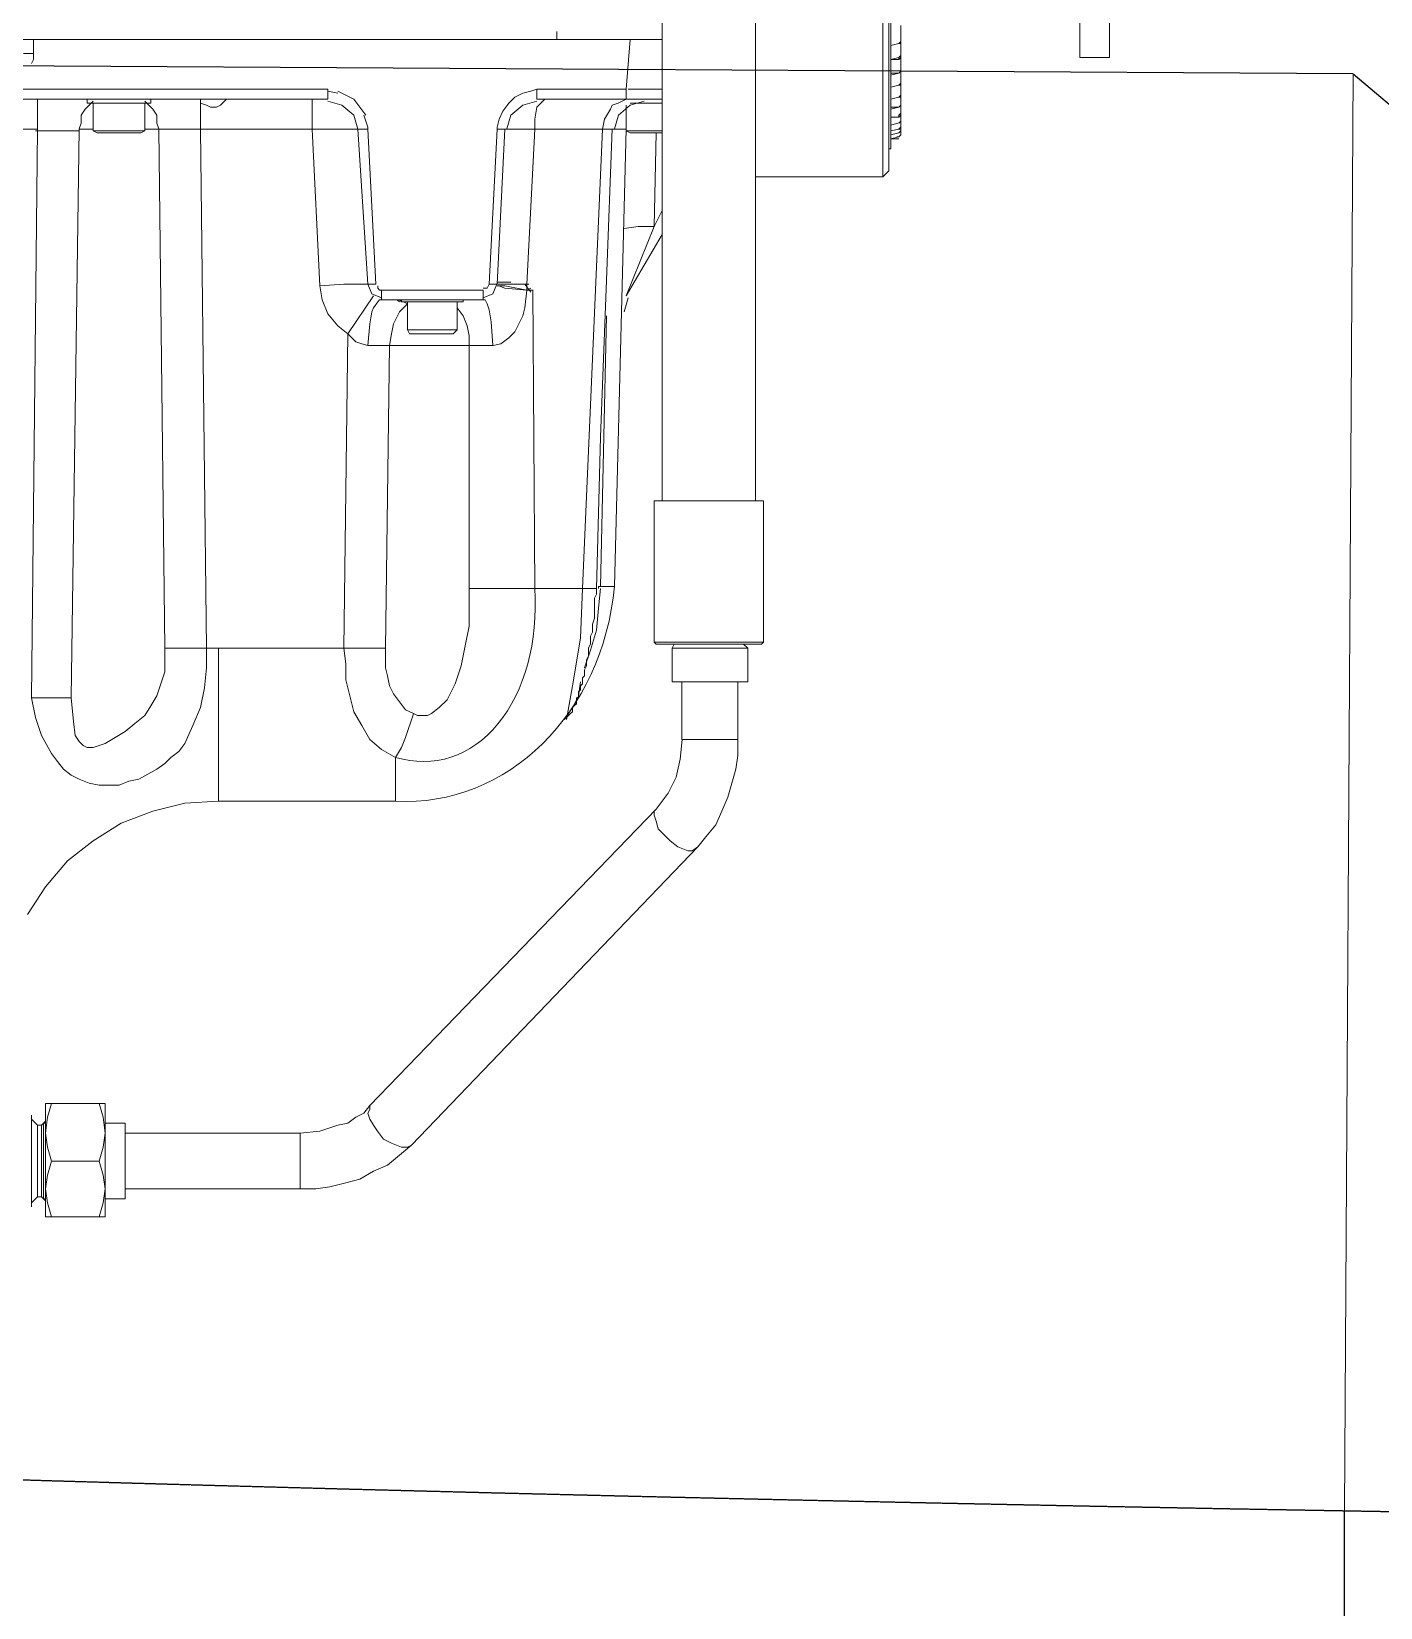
# Model space of a CAD drawing. Header units: inches. Extents: x 23291 to 181956, y 9161 to 51408.
# Drawn here: x 114510 to 114984, y 35980 to 36533 of the extents above; entities that cross this region are included whole.
import ezdxf

# ---------------------------------------------------------------- set-up
doc = ezdxf.new("R2010")
doc.units = ezdxf.units.IN
doc.header["$MEASUREMENT"] = 0
doc.linetypes.add('HIDDEN2', pattern=[0.1875, 0.125, -0.0625])
doc.layers.add('1', color=3, linetype='Continuous')
doc.layers.add('Floor', color=3, linetype='Continuous')
doc.layers.add('Dim', color=6, linetype='Continuous', lineweight=13)

# ---------------------------------------------------------------- blocks, each defined once
blk = doc.blocks.new('5')
at = {"layer": '1', "lineweight": 9}
for p, q in [((226.84724, -22.21017), (226.84724, -22.10285)), ((226.84916, -22.10287), (226.84916, -22.20827)), ((226.84979, -22.20127), (226.84979, -22.10287)), ((226.91013, -22.13397), (226.91013, -22.17209)), ((226.91013, -22.17208), (226.91013, -22.13397)), ((226.91964, -22.17208), (226.91964, -22.13397)), ((226.91964, -22.13397), (226.91964, -22.17209)), ((226.77675, -22.14794), (226.77675, -22.31365)), ((226.80659, -22.14794), (226.80659, -22.31365)), ((226.74309, -22.16637), (226.2052, -22.16637)), ((226.57607, -22.17079), (226.57607, -22.16637)), ((226.57607, -22.16637), (226.77675, -22.16637)), ((226.74309, -22.16382), (226.74309, -22.16637)), ((226.7666, -22.16636), (226.76531, -22.18224)), ((226.85297, -22.16191), (226.85297, -22.16701)), ((226.57607, -22.1708), (226.57288, -22.1708)), ((226.57607, -22.1727), (226.57607, -22.1708)), ((226.84979, -22.16825), (226.85233, -22.16764)), ((226.85233, -22.16764), (226.84979, -22.16825)), ((226.85297, -22.167), (226.85233, -22.16764)), ((226.85233, -22.16763), (226.85233, -22.16763)), ((226.85233, -22.16763), (226.85233, -22.16763)), ((226.85233, -22.16763), (226.85297, -22.16763)), ((226.85233, -22.16763), (226.85233, -22.16763)), ((226.85297, -22.17142), (226.85233, -22.17207)), ((226.85297, -22.16763), (226.85297, -22.167)), ((226.85297, -22.16701), (226.85297, -22.17142)), ((226.85297, -22.17142), (226.85297, -22.1765)), ((226.85297, -22.17207), (226.85297, -22.17142)), ((226.57542, -22.17397), (226.57607, -22.1727)), ((226.84979, -22.17271), (226.85233, -22.17207)), ((226.85233, -22.17271), (226.84979, -22.17271)), ((226.85233, -22.17207), (226.85233, -22.17271)), ((226.85233, -22.17271), (226.85297, -22.17207)), ((226.85233, -22.17208), (226.85233, -22.17208)), ((226.85233, -22.17271), (226.85233, -22.17271)), ((226.85233, -22.17714), (226.85297, -22.17651)), ((226.85297, -22.17651), (226.85233, -22.17714)), ((226.85297, -22.1765), (226.85297, -22.18033)), ((226.85297, -22.17651), (226.85297, -22.17651)), ((226.91964, -22.17208), (226.91012, -22.17208)), ((226.91012, -22.17208), (226.91964, -22.17208)), ((226.84979, -22.17778), (226.85233, -22.17715)), ((226.85233, -22.17715), (226.84979, -22.17715)), ((226.84979, -22.18158), (226.85233, -22.18095)), ((226.85233, -22.18095), (226.84979, -22.18158)), ((226.85233, -22.17714), (226.85233, -22.17714)), ((226.85233, -22.17714), (226.85233, -22.17714)), ((226.85233, -22.17714), (226.85233, -22.17714)), ((226.85297, -22.18033), (226.85233, -22.18095)), ((226.85233, -22.18095), (226.85233, -22.18095)), ((226.85233, -22.18095), (226.85233, -22.18095)), ((226.85233, -22.18095), (226.85297, -22.18095)), ((226.85233, -22.18095), (226.85233, -22.18095)), ((226.85297, -22.18033), (226.85297, -22.18415)), ((226.85297, -22.18095), (226.85297, -22.18034)), ((226.67006, -22.18224), (226.56909, -22.18224)), ((226.67006, -22.18541), (226.56909, -22.18541)), ((226.57734, -22.18541), (226.57734, -22.19494)), ((226.59321, -22.18541), (226.59258, -22.18541)), ((226.59321, -22.18541), (226.59321, -22.18667)), ((226.59321, -22.18541), (226.59321, -22.18541)), ((226.59321, -22.18667), (226.61353, -22.18667)), ((226.59512, -22.18604), (226.59385, -22.18732)), ((226.59512, -22.19557), (226.59512, -22.18667)), ((226.59512, -22.18667), (226.59512, -22.19557)), ((226.61163, -22.18604), (226.6129, -22.18732)), ((226.61163, -22.19557), (226.61163, -22.18667)), ((226.61163, -22.18667), (226.61163, -22.19557)), ((226.61353, -22.18667), (226.61353, -22.18541)), ((226.61353, -22.18541), (226.61353, -22.18541)), ((226.61419, -22.18541), (226.61353, -22.18541)), ((226.6294, -22.18541), (226.6294, -22.18667)), ((226.6294, -22.18667), (226.6294, -22.19494)), ((226.63131, -22.18731), (226.62941, -22.18667)), ((226.63704, -22.18604), (226.63577, -22.18731)), ((226.63766, -22.18541), (226.63704, -22.18604)), ((226.66498, -22.18541), (226.66498, -22.19494)), ((226.67006, -22.18225), (226.67006, -22.18541)), ((226.67452, -22.18731), (226.67006, -22.18604)), ((226.67324, -22.1835), (226.67007, -22.18287)), ((226.67577, -22.18414), (226.67325, -22.18287)), ((226.67831, -22.1854), (226.67577, -22.18414)), ((226.68023, -22.18793), (226.67831, -22.1854)), ((226.72787, -22.18666), (226.72595, -22.18922)), ((226.72977, -22.18477), (226.72787, -22.18666)), ((226.73231, -22.1835), (226.72977, -22.18477)), ((226.73485, -22.18287), (226.73231, -22.1835)), ((226.73675, -22.18604), (226.73231, -22.18732)), ((226.73675, -22.18224), (226.73485, -22.18287)), ((226.76531, -22.18224), (226.73675, -22.18224)), ((226.73675, -22.18541), (226.73675, -22.18225)), ((226.77675, -22.18541), (226.73675, -22.18541)), ((226.73676, -22.18794), (226.73866, -22.18604)), ((226.73866, -22.18604), (226.7393, -22.18541)), ((226.7393, -22.18541), (226.73993, -22.18541)), ((226.76277, -22.18668), (226.76085, -22.18731)), ((226.76404, -22.18604), (226.76277, -22.18668)), ((226.76531, -22.18541), (226.76404, -22.18604)), ((226.76531, -22.18541), (226.76531, -22.18225)), ((226.76596, -22.18224), (226.77674, -22.18224)), ((226.76659, -22.18541), (226.76597, -22.18541)), ((226.76659, -22.18667), (226.77675, -22.18667)), ((226.77104, -22.18604), (226.7666, -22.18732)), ((226.84979, -22.18541), (226.85233, -22.18478)), ((226.85233, -22.18478), (226.84979, -22.18541)), ((226.85297, -22.18414), (226.85233, -22.18478)), ((226.85233, -22.18477), (226.85233, -22.18477)), ((226.85233, -22.18477), (226.85233, -22.18477)), ((226.85233, -22.18477), (226.85297, -22.18477)), ((226.85233, -22.18477), (226.85233, -22.18477)), ((226.85297, -22.18477), (226.85297, -22.18414)), ((226.85297, -22.18414), (226.85297, -22.18414)), ((226.85297, -22.18415), (226.85297, -22.18668)), ((226.85297, -22.18667), (226.85297, -22.18731)), ((226.59257, -22.18859), (226.5913, -22.19048)), ((226.5913, -22.19048), (226.5913, -22.19303)), ((226.59385, -22.18732), (226.59257, -22.18859)), ((226.6129, -22.18732), (226.61419, -22.18859)), ((226.61419, -22.18859), (226.61544, -22.19048)), ((226.61544, -22.19048), (226.61544, -22.19303)), ((226.6326, -22.18794), (226.63131, -22.18731)), ((226.6345, -22.18794), (226.6326, -22.18794)), ((226.63577, -22.18731), (226.6345, -22.18794)), ((226.67831, -22.19049), (226.67452, -22.18731)), ((226.6796, -22.19494), (226.67831, -22.19049)), ((226.68213, -22.19048), (226.68023, -22.18793)), ((226.68276, -22.1943), (226.6815, -22.19049)), ((226.72468, -22.19177), (226.72405, -22.1943)), ((226.72595, -22.18922), (226.72468, -22.19177)), ((226.72849, -22.19048), (226.72721, -22.19493)), ((226.73231, -22.18732), (226.72849, -22.19048)), ((226.73611, -22.19178), (226.73676, -22.18794)), ((226.73611, -22.19494), (226.73611, -22.19178)), ((226.75833, -22.19178), (226.7577, -22.19494)), ((226.76025, -22.18857), (226.75833, -22.19178)), ((226.76085, -22.18731), (226.76025, -22.18857)), ((226.76278, -22.19048), (226.76151, -22.19493)), ((226.7666, -22.18732), (226.76278, -22.19048)), ((226.76531, -22.19557), (226.76531, -22.18731)), ((226.76531, -22.18731), (226.76531, -22.19557)), ((226.84979, -22.18858), (226.85233, -22.18795)), ((226.85233, -22.18795), (226.84979, -22.18795)), ((226.84979, -22.19111), (226.85233, -22.19111)), ((226.85233, -22.19111), (226.84979, -22.19111)), ((226.85233, -22.18794), (226.85297, -22.18731)), ((226.85297, -22.18731), (226.85233, -22.18794)), ((226.85233, -22.18794), (226.85233, -22.18794)), ((226.85233, -22.18794), (226.85233, -22.18794)), ((226.85233, -22.18794), (226.85233, -22.18794)), ((226.85297, -22.18987), (226.85233, -22.19048)), ((226.85233, -22.19111), (226.85297, -22.19048)), ((226.85233, -22.19048), (226.85233, -22.19111)), ((226.85233, -22.19111), (226.85233, -22.19111)), ((226.85233, -22.19111), (226.85233, -22.19111)), ((226.85297, -22.18731), (226.85297, -22.18986)), ((226.85297, -22.18731), (226.85297, -22.18731)), ((226.85297, -22.18986), (226.85297, -22.19239)), ((226.57734, -22.19494), (226.56971, -22.19494)), ((226.57542, -22.37655), (226.57734, -22.19494)), ((226.59067, -22.19557), (226.57671, -22.19557)), ((226.59068, -22.19494), (226.58812, -22.37655)), ((226.5913, -22.19303), (226.59068, -22.19493)), ((226.59512, -22.19494), (226.59068, -22.19494)), ((226.59639, -22.19619), (226.59512, -22.19556)), ((226.61163, -22.19557), (226.59512, -22.19557)), ((226.61036, -22.19619), (226.59639, -22.19619)), ((226.61163, -22.19556), (226.61036, -22.19619)), ((226.61607, -22.19494), (226.61163, -22.19494)), ((226.61544, -22.19303), (226.61607, -22.19493)), ((226.6294, -22.19494), (226.61606, -22.19494)), ((226.61799, -22.36067), (226.61607, -22.19494)), ((226.66498, -22.19494), (226.6294, -22.19494)), ((226.63132, -22.36067), (226.6294, -22.19494)), ((226.66752, -22.24505), (226.66498, -22.19494)), ((226.6796, -22.19494), (226.66499, -22.19494)), ((226.68275, -22.19494), (226.6796, -22.19494)), ((226.68276, -22.24444), (226.67961, -22.19494)), ((226.68531, -22.24444), (226.68275, -22.19494)), ((226.68276, -22.19494), (226.68276, -22.19431)), ((226.72405, -22.19494), (226.72152, -22.24444)), ((226.72405, -22.1943), (226.72405, -22.19493)), ((226.72657, -22.19494), (226.72405, -22.24444)), ((226.72657, -22.19494), (226.72405, -22.19494)), ((226.73612, -22.19494), (226.72657, -22.19494)), ((226.73611, -22.19494), (226.73357, -22.24444)), ((226.7577, -22.19494), (226.73611, -22.19494)), ((226.75135, -22.34162), (226.7577, -22.19494)), ((226.7577, -22.19494), (226.75962, -22.19494)), ((226.75898, -22.24318), (226.76085, -22.19493)), ((226.75962, -22.19494), (226.76025, -22.19494)), ((226.76025, -22.19494), (226.76085, -22.19494)), ((226.76531, -22.19494), (226.76087, -22.19494)), ((226.76151, -22.34096), (226.76531, -22.19494)), ((226.76659, -22.19619), (226.7653, -22.19556)), ((226.77675, -22.19557), (226.76531, -22.19557)), ((226.77675, -22.19619), (226.7666, -22.19619)), ((226.77421, -22.22604), (226.77486, -22.19619)), ((226.84979, -22.19367), (226.85233, -22.19302)), ((226.85233, -22.19302), (226.84979, -22.19367)), ((226.84979, -22.19557), (226.85233, -22.19494)), ((226.85233, -22.19494), (226.84979, -22.19557)), ((226.84979, -22.19682), (226.85233, -22.19619)), ((226.85233, -22.19619), (226.84979, -22.19682)), ((226.85233, -22.19303), (226.85297, -22.19239)), ((226.85297, -22.1924), (226.85233, -22.19303)), ((226.85233, -22.19303), (226.85233, -22.19303)), ((226.85233, -22.19303), (226.85233, -22.19303)), ((226.85233, -22.19303), (226.85233, -22.19303)), ((226.85297, -22.1943), (226.85233, -22.19493)), ((226.85233, -22.19494), (226.85233, -22.19494)), ((226.85233, -22.19494), (226.85233, -22.19494)), ((226.85233, -22.19494), (226.85297, -22.19494)), ((226.85233, -22.19494), (226.85233, -22.19494)), ((226.85297, -22.19557), (226.85233, -22.1962)), ((226.85233, -22.19619), (226.85233, -22.19619)), ((226.85233, -22.19619), (226.85233, -22.19619)), ((226.85297, -22.19682), (226.85233, -22.19748)), ((226.85297, -22.19683), (226.85233, -22.19748)), ((226.85297, -22.19239), (226.85297, -22.19431)), ((226.85297, -22.1924), (226.85297, -22.1924)), ((226.85297, -22.1943), (226.85297, -22.1943)), ((226.85297, -22.19431), (226.85297, -22.19558)), ((226.85297, -22.19558), (226.85297, -22.19619)), ((226.85297, -22.19619), (226.85297, -22.19683)), ((226.84916, -22.20127), (226.84979, -22.20127)), ((226.84979, -22.19811), (226.85233, -22.19748)), ((226.85233, -22.19811), (226.84979, -22.19811)), ((226.85169, -22.19747), (226.85233, -22.19747)), ((226.85233, -22.19747), (226.85233, -22.19747)), ((226.80659, -22.21017), (226.84724, -22.21017)), ((226.84916, -22.20827), (226.84724, -22.21017)), ((226.77675, -22.22095), (226.77421, -22.22603)), ((226.76468, -22.22667), (226.76914, -22.22604)), ((226.76531, -22.24825), (226.77421, -22.22604)), ((226.76914, -22.22604), (226.77422, -22.22604)), ((226.77675, -22.22859), (226.76531, -22.24826)), ((226.66752, -22.24505), (226.67513, -22.24444)), ((226.66817, -22.24954), (226.66752, -22.24505)), ((226.67513, -22.24444), (226.68276, -22.24444)), ((226.68403, -22.2476), (226.68276, -22.24444)), ((226.68276, -22.24444), (226.68532, -22.24444)), ((226.68595, -22.24572), (226.68595, -22.24505)), ((226.68658, -22.24635), (226.68595, -22.24572)), ((226.6872, -22.24635), (226.68658, -22.24635)), ((226.6872, -22.24954), (226.6872, -22.24636)), ((226.7196, -22.24635), (226.68721, -22.24635)), ((226.72023, -22.24572), (226.7196, -22.24572)), ((226.7196, -22.24636), (226.7196, -22.24954)), ((226.72087, -22.24572), (226.72023, -22.24572)), ((226.72152, -22.24444), (226.72087, -22.24572)), ((226.72405, -22.24444), (226.72152, -22.24444)), ((226.72275, -22.2476), (226.72404, -22.24444)), ((226.72849, -22.2438), (226.72405, -22.2438)), ((226.72849, -22.24444), (226.72405, -22.24444)), ((226.72405, -22.24506), (226.72467, -22.24506)), ((226.72657, -22.24506), (226.72405, -22.24506)), ((226.72405, -22.24506), (226.72405, -22.24506)), ((226.72467, -22.24506), (226.72657, -22.24571)), ((226.73357, -22.24636), (226.72657, -22.24506)), ((226.72657, -22.24571), (226.73357, -22.24636)), ((226.73357, -22.24444), (226.7285, -22.24444)), ((226.7342, -22.24444), (226.72912, -22.24444)), ((226.73485, -22.24699), (226.73294, -22.24444)), ((226.73357, -22.24635), (226.73294, -22.25207)), ((226.73357, -22.24572), (226.73357, -22.24443)), ((226.73357, -22.24444), (226.73357, -22.24444)), ((226.73486, -22.24572), (226.73357, -22.24635)), ((226.73357, -22.24635), (226.73357, -22.24572)), ((226.73357, -22.24635), (226.73357, -22.24635)), ((226.73548, -22.24635), (226.73357, -22.24635)), ((226.73611, -22.34161), (226.73549, -22.24634)), ((226.75708, -22.29333), (226.75898, -22.24318)), ((226.67007, -22.25394), (226.66817, -22.24954)), ((226.68466, -22.24825), (226.67642, -22.26033)), ((226.6872, -22.24889), (226.68403, -22.2476)), ((226.68403, -22.25334), (226.68466, -22.25207)), ((226.68466, -22.25207), (226.68595, -22.25016)), ((226.68595, -22.25016), (226.68658, -22.24954)), ((226.68658, -22.24954), (226.6872, -22.24954)), ((226.70119, -22.24954), (226.68721, -22.24954)), ((226.68721, -22.24954), (226.7196, -22.24954)), ((226.69293, -22.25016), (226.69229, -22.24955)), ((226.69293, -22.24954), (226.69356, -22.25016)), ((226.69294, -22.25333), (226.69546, -22.25078)), ((226.69356, -22.24955), (226.69356, -22.25016)), ((226.69356, -22.25016), (226.71324, -22.25016)), ((226.69546, -22.25078), (226.69421, -22.25017)), ((226.69546, -22.25908), (226.69546, -22.25016)), ((226.69546, -22.25016), (226.69546, -22.25908)), ((226.70309, -22.24954), (226.70119, -22.24954)), ((226.70562, -22.24954), (226.70309, -22.24954)), ((226.7196, -22.24954), (226.70562, -22.24954)), ((226.71134, -22.25908), (226.71134, -22.25016)), ((226.71134, -22.25016), (226.71134, -22.25908)), ((226.71134, -22.25016), (226.71199, -22.25016)), ((226.71134, -22.25208), (226.71324, -22.25458)), ((226.71324, -22.24954), (226.71387, -22.24954)), ((226.71453, -22.24954), (226.71324, -22.24954)), ((226.71324, -22.25016), (226.71324, -22.24955)), ((226.7196, -22.24889), (226.72275, -22.2476)), ((226.7196, -22.24954), (226.72023, -22.24954)), ((226.72023, -22.24954), (226.72087, -22.25079)), ((226.72087, -22.25079), (226.72152, -22.25271)), ((226.73294, -22.25207), (226.73231, -22.2546)), ((226.76596, -22.24889), (226.76467, -22.25333)), ((226.67324, -22.25778), (226.67007, -22.25394)), ((226.68276, -22.26411), (226.68341, -22.25711)), ((226.68341, -22.25711), (226.68403, -22.25334)), ((226.6904, -22.26033), (226.69102, -22.25713)), ((226.69102, -22.25713), (226.69294, -22.25333)), ((226.71324, -22.25458), (226.71453, -22.25779)), ((226.72152, -22.25271), (226.72213, -22.2565)), ((226.72213, -22.2565), (226.72275, -22.26411)), ((226.73104, -22.25713), (226.72975, -22.2597)), ((226.73231, -22.2546), (226.73104, -22.25713)), ((226.75897, -22.25459), (226.75708, -22.34098)), ((226.67642, -22.26033), (226.67324, -22.25778)), ((226.67513, -22.36067), (226.67642, -22.26033)), ((226.67767, -22.26161), (226.67642, -22.26033)), ((226.67894, -22.26285), (226.67767, -22.26161)), ((226.68975, -22.26412), (226.6904, -22.26033)), ((226.71134, -22.25908), (226.69546, -22.25908)), ((226.69609, -22.26033), (226.69547, -22.25907)), ((226.71008, -22.26033), (226.6961, -22.26033)), ((226.71134, -22.25907), (226.71008, -22.26033)), ((226.71453, -22.25779), (226.71516, -22.26095)), ((226.71516, -22.26095), (226.71516, -22.26411)), ((226.72785, -22.26162), (226.72531, -22.26349)), ((226.72975, -22.2597), (226.72785, -22.26162)), ((226.68084, -22.26351), (226.67894, -22.26285)), ((226.68276, -22.26412), (226.68084, -22.26351)), ((226.68976, -22.26412), (226.68276, -22.26412)), ((226.68849, -22.36067), (226.68976, -22.26412)), ((226.71516, -22.26412), (226.68976, -22.26412)), ((226.72276, -22.26412), (226.71515, -22.26412)), ((226.71516, -22.34161), (226.71516, -22.26412)), ((226.72531, -22.26349), (226.72277, -22.26412)), ((226.75581, -22.34161), (226.75708, -22.29333)), ((226.80914, -22.31365), (226.7742, -22.31365)), ((226.77421, -22.35876), (226.77421, -22.31364)), ((226.77485, -22.31365), (226.77421, -22.31365)), ((226.80851, -22.31365), (226.77485, -22.31365)), ((226.80914, -22.31365), (226.80851, -22.31365)), ((226.80914, -22.31364), (226.80914, -22.35876)), ((226.71515, -22.34161), (226.71515, -22.34798)), ((226.73611, -22.34161), (226.71516, -22.34161)), ((226.73611, -22.34162), (226.75135, -22.34162)), ((226.75134, -22.34161), (226.75072, -22.3575)), ((226.75135, -22.34161), (226.75581, -22.34161)), ((226.7558, -22.34349), (226.7558, -22.34161)), ((226.75643, -22.34797), (226.75708, -22.34161)), ((226.75644, -22.34161), (226.75644, -22.34097)), ((226.75644, -22.34097), (226.75962, -22.34097)), ((226.75962, -22.34097), (226.76152, -22.34097)), ((226.71515, -22.34798), (226.71515, -22.35365)), ((226.75515, -22.34666), (226.75515, -22.34481)), ((226.75515, -22.34797), (226.75515, -22.34666)), ((226.75515, -22.34984), (226.75515, -22.34797)), ((226.75516, -22.3448), (226.7558, -22.34349)), ((226.75581, -22.35495), (226.75643, -22.34797)), ((226.75453, -22.35303), (226.75515, -22.35115)), ((226.75453, -22.35433), (226.75453, -22.35303)), ((226.75515, -22.35115), (226.75515, -22.34984)), ((226.71515, -22.35365), (226.71388, -22.36001)), ((226.75072, -22.3575), (226.74819, -22.37272)), ((226.75388, -22.35684), (226.75453, -22.35558)), ((226.75388, -22.35811), (226.75388, -22.35684)), ((226.75388, -22.35939), (226.75388, -22.35811)), ((226.75389, -22.3613), (226.75581, -22.35495)), ((226.75453, -22.35558), (226.75453, -22.35433)), ((226.61798, -22.36067), (226.63132, -22.36067)), ((226.61799, -22.36447), (226.61799, -22.36067)), ((226.63513, -22.36067), (226.63131, -22.36067)), ((226.63132, -22.36703), (226.63132, -22.36067)), ((226.63513, -22.40955), (226.63513, -22.36067)), ((226.63513, -22.36067), (226.67513, -22.36067)), ((226.67513, -22.36067), (226.68849, -22.36067)), ((226.67514, -22.36067), (226.67576, -22.36573)), ((226.68849, -22.36703), (226.68849, -22.36067)), ((226.71388, -22.36001), (226.71261, -22.36638)), ((226.75197, -22.36703), (226.75389, -22.3613)), ((226.75263, -22.36447), (226.75326, -22.36319)), ((226.75326, -22.36066), (226.75388, -22.35939)), ((226.75326, -22.36194), (226.75326, -22.36066)), ((226.75326, -22.36319), (226.75326, -22.36194)), ((226.80914, -22.35876), (226.7742, -22.35876)), ((226.77485, -22.35939), (226.77421, -22.35876)), ((226.80851, -22.35939), (226.77485, -22.35939)), ((226.78057, -22.35939), (226.77993, -22.36068)), ((226.77993, -22.36066), (226.77993, -22.37146)), ((226.80407, -22.36067), (226.77993, -22.36067)), ((226.80278, -22.35939), (226.80407, -22.36068)), ((226.80407, -22.37146), (226.80407, -22.36066)), ((226.80914, -22.35876), (226.80851, -22.35939)), ((226.61799, -22.36828), (226.61799, -22.36447)), ((226.63069, -22.37336), (226.63132, -22.36703)), ((226.67576, -22.36573), (226.67576, -22.37081)), ((226.68909, -22.36954), (226.68849, -22.36703)), ((226.71261, -22.36638), (226.71071, -22.37209)), ((226.75197, -22.36764), (226.75263, -22.36638)), ((226.75197, -22.36828), (226.75197, -22.36764)), ((226.75263, -22.36574), (226.75263, -22.36447)), ((226.75263, -22.36637), (226.75263, -22.36574)), ((226.61544, -22.37589), (226.61672, -22.3721)), ((226.61672, -22.3721), (226.61799, -22.36828)), ((226.67576, -22.37081), (226.67705, -22.37591)), ((226.68976, -22.3727), (226.68909, -22.36954)), ((226.69101, -22.37525), (226.68976, -22.3727)), ((226.71071, -22.37209), (226.70942, -22.37464)), ((226.74819, -22.37272), (226.74628, -22.38351)), ((226.75071, -22.37146), (226.75009, -22.3759)), ((226.75072, -22.3727), (226.75134, -22.37209)), ((226.75072, -22.37336), (226.75072, -22.3727)), ((226.75134, -22.3702), (226.75197, -22.36954)), ((226.75134, -22.37146), (226.75134, -22.3702)), ((226.75134, -22.37209), (226.75134, -22.37146)), ((226.75197, -22.36954), (226.75197, -22.36828)), ((226.77993, -22.37146), (226.80407, -22.37146)), ((226.7831, -22.37146), (226.7831, -22.38986)), ((226.80088, -22.38986), (226.80088, -22.37146)), ((226.58813, -22.37654), (226.57543, -22.37654)), ((226.57543, -22.37654), (226.5767, -22.38289)), ((226.58812, -22.37655), (226.58878, -22.38418)), ((226.61353, -22.37908), (226.61544, -22.37589)), ((226.6294, -22.3797), (226.63069, -22.37336)), ((226.67705, -22.37591), (226.67831, -22.38101)), ((226.69293, -22.37783), (226.69101, -22.37525)), ((226.69482, -22.38036), (226.69293, -22.37783)), ((226.70817, -22.37717), (226.70562, -22.3797)), ((226.70942, -22.37464), (226.70817, -22.37717)), ((226.75009, -22.3759), (226.74819, -22.37972)), ((226.74944, -22.37717), (226.74944, -22.37654)), ((226.74944, -22.37782), (226.74944, -22.37717)), ((226.74944, -22.37846), (226.74944, -22.37782)), ((226.74945, -22.37654), (226.75009, -22.37654)), ((226.75009, -22.37464), (226.75072, -22.37401)), ((226.75009, -22.37525), (226.75009, -22.37464)), ((226.75009, -22.37591), (226.75009, -22.37525)), ((226.75009, -22.37654), (226.75009, -22.37591)), ((226.75072, -22.37401), (226.75072, -22.37336)), ((226.5767, -22.38289), (226.57862, -22.3886)), ((226.60844, -22.38479), (226.61163, -22.38224)), ((226.61163, -22.38224), (226.61353, -22.37908)), ((226.62688, -22.38542), (226.6294, -22.3797)), ((226.67831, -22.38101), (226.68085, -22.38542)), ((226.69739, -22.38162), (226.69482, -22.38036)), ((226.69738, -22.38163), (226.69484, -22.38924)), ((226.69864, -22.38225), (226.69739, -22.38162)), ((226.70054, -22.38225), (226.69864, -22.38225)), ((226.70183, -22.38225), (226.70054, -22.38225)), ((226.7031, -22.38162), (226.70183, -22.38225)), ((226.70562, -22.3797), (226.7031, -22.38162)), ((226.74564, -22.38352), (226.74818, -22.3797)), ((226.74627, -22.38289), (226.7469, -22.38223)), ((226.74627, -22.38352), (226.74627, -22.38289)), ((226.7469, -22.38223), (226.74752, -22.38162)), ((226.74752, -22.38162), (226.74819, -22.38101)), ((226.74819, -22.3797), (226.74881, -22.37907)), ((226.74819, -22.38101), (226.74819, -22.3797)), ((226.74881, -22.37907), (226.74944, -22.37846)), ((226.58878, -22.38418), (226.58941, -22.3886)), ((226.6021, -22.38924), (226.60529, -22.38734)), ((226.60529, -22.38734), (226.60844, -22.38479)), ((226.62433, -22.39115), (226.62688, -22.38542)), ((226.68085, -22.38542), (226.68341, -22.38987)), ((226.57862, -22.3886), (226.58179, -22.39433)), ((226.58941, -22.3886), (226.59068, -22.39052)), ((226.59068, -22.39052), (226.59195, -22.39177)), ((226.59195, -22.39177), (226.5932, -22.39242)), ((226.5932, -22.39242), (226.59512, -22.39242)), ((226.59512, -22.39242), (226.59702, -22.39177)), ((226.59702, -22.39177), (226.59893, -22.39116)), ((226.59893, -22.39116), (226.6021, -22.38924)), ((226.62244, -22.3937), (226.62433, -22.39115)), ((226.68341, -22.38987), (226.68721, -22.39303)), ((226.68721, -22.39303), (226.69165, -22.39558)), ((226.69356, -22.39242), (226.69165, -22.39558)), ((226.69484, -22.38924), (226.69356, -22.39242)), ((226.78248, -22.3962), (226.78311, -22.38985)), ((226.7831, -22.38986), (226.80088, -22.38986)), ((226.80088, -22.39494), (226.80088, -22.38986)), ((226.58179, -22.39433), (226.58369, -22.39688)), ((226.58369, -22.39688), (226.5856, -22.39939)), ((226.61543, -22.39939), (226.61798, -22.39749)), ((226.61798, -22.39749), (226.61989, -22.39558)), ((226.61989, -22.39558), (226.62244, -22.3937)), ((226.69165, -22.39558), (226.69165, -22.40956)), ((226.78121, -22.40195), (226.78248, -22.3962)), ((226.80026, -22.39939), (226.80088, -22.39494)), ((226.5856, -22.39939), (226.58813, -22.40129)), ((226.58813, -22.40129), (226.59067, -22.40255)), ((226.59067, -22.40255), (226.59386, -22.40384)), ((226.60338, -22.40447), (226.60655, -22.40323)), ((226.60655, -22.40323), (226.60974, -22.40255)), ((226.60974, -22.40255), (226.61543, -22.39939)), ((226.77865, -22.40703), (226.78121, -22.40195)), ((226.79898, -22.40384), (226.80026, -22.39939)), ((226.59386, -22.40384), (226.59703, -22.40447)), ((226.59703, -22.40447), (226.6002, -22.40447)), ((226.6002, -22.40447), (226.60338, -22.40447)), ((226.77675, -22.40956), (226.77865, -22.40703)), ((226.79582, -22.41273), (226.79773, -22.40828)), ((226.79773, -22.40828), (226.79898, -22.40384)), ((226.60402, -22.41654), (226.6142, -22.41272)), ((226.6142, -22.41272), (226.62433, -22.41019)), ((226.62433, -22.41019), (226.63513, -22.40956)), ((226.63513, -22.40956), (226.69164, -22.40956)), ((226.68342, -22.50671), (226.77485, -22.4121)), ((226.77421, -22.41272), (226.77485, -22.41209)), ((226.77421, -22.41399), (226.77421, -22.41272)), ((226.77485, -22.41209), (226.77675, -22.40956)), ((226.79392, -22.41716), (226.79582, -22.41273)), ((226.59512, -22.42227), (226.60402, -22.41654)), ((226.77485, -22.41591), (226.77421, -22.41399)), ((226.77548, -22.41844), (226.77485, -22.41591)), ((226.77675, -22.4197), (226.77548, -22.41844)), ((226.79073, -22.42099), (226.79392, -22.41716)), ((226.58687, -22.4286), (226.59512, -22.42227)), ((226.77929, -22.42225), (226.77675, -22.4197)), ((226.78182, -22.42415), (226.77929, -22.42225)), ((226.78819, -22.42416), (226.79073, -22.42099)), ((226.57987, -22.43688), (226.58687, -22.4286)), ((226.69675, -22.51943), (226.78818, -22.42415)), ((226.78501, -22.42544), (226.78182, -22.42415)), ((226.7863, -22.42544), (226.78501, -22.42544)), ((226.78819, -22.42415), (226.7863, -22.42544)), ((226.57417, -22.44573), (226.57987, -22.43688)), ((226.57987, -22.50606), (226.57987, -22.54228)), ((226.57987, -22.50607), (226.59893, -22.50607)), ((226.58178, -22.50607), (226.58051, -22.51052)), ((226.5983, -22.51052), (226.59702, -22.50607)), ((226.59893, -22.54228), (226.59893, -22.50606)), ((226.68342, -22.5067), (226.6815, -22.50923)), ((226.68275, -22.50924), (226.68342, -22.50799)), ((226.68342, -22.50799), (226.68342, -22.50671)), ((226.57543, -22.53911), (226.57543, -22.50987)), ((226.57543, -22.51115), (226.57735, -22.51307)), ((226.57861, -22.51307), (226.57734, -22.51307)), ((226.57734, -22.51307), (226.57734, -22.53594)), ((226.57987, -22.51176), (226.57862, -22.51307)), ((226.57862, -22.51307), (226.57862, -22.53594)), ((226.57987, -22.51241), (226.57925, -22.51241)), ((226.57925, -22.53658), (226.57925, -22.51242)), ((226.58051, -22.51052), (226.57987, -22.5156)), ((226.59894, -22.5156), (226.5983, -22.51052)), ((226.59893, -22.51241), (226.60529, -22.51241)), ((226.60529, -22.53658), (226.60529, -22.51242)), ((226.67324, -22.51307), (226.66751, -22.51497)), ((226.67643, -22.51242), (226.67324, -22.51307)), ((226.67896, -22.51052), (226.67643, -22.51242)), ((226.6815, -22.50923), (226.67896, -22.51052)), ((226.68342, -22.51115), (226.68275, -22.50924)), ((226.68465, -22.51307), (226.68342, -22.51115)), ((226.68594, -22.51497), (226.68465, -22.51307)), ((226.57987, -22.5156), (226.58051, -22.52005)), ((226.5983, -22.52005), (226.59894, -22.5156)), ((226.60529, -22.5156), (226.66118, -22.5156)), ((226.66751, -22.51497), (226.66117, -22.5156)), ((226.66117, -22.5156), (226.66117, -22.53339)), ((226.68594, -22.51496), (226.68784, -22.51751)), ((226.68784, -22.51751), (226.69038, -22.51878)), ((226.69038, -22.51878), (226.69357, -22.52004)), ((226.58051, -22.52005), (226.58178, -22.52447)), ((226.59702, -22.52447), (226.5983, -22.52005)), ((226.68911, -22.52578), (226.69294, -22.52259)), ((226.69294, -22.52259), (226.69676, -22.51943)), ((226.69357, -22.52004), (226.69547, -22.52004)), ((226.69547, -22.52004), (226.69674, -22.51943)), ((226.57987, -22.53339), (226.58052, -22.52896)), ((226.58052, -22.52896), (226.58179, -22.52447)), ((226.58178, -22.52447), (226.59702, -22.52447)), ((226.59829, -22.52896), (226.59701, -22.52447)), ((226.59893, -22.53339), (226.59829, -22.52896)), ((226.68023, -22.53022), (226.68465, -22.52767)), ((226.68465, -22.52767), (226.68911, -22.52578)), ((226.58051, -22.53781), (226.57987, -22.53338)), ((226.5983, -22.53781), (226.59894, -22.53338)), ((226.60529, -22.53339), (226.66118, -22.53339)), ((226.66117, -22.53339), (226.66624, -22.53339)), ((226.66624, -22.53339), (226.6707, -22.53275)), ((226.6707, -22.53275), (226.67577, -22.53145)), ((226.67577, -22.53145), (226.68023, -22.53022)), ((226.57543, -22.53781), (226.57735, -22.53594)), ((226.57734, -22.53594), (226.57862, -22.53594)), ((226.57862, -22.53594), (226.57987, -22.5372)), ((226.57987, -22.53658), (226.57925, -22.53658)), ((226.58178, -22.54228), (226.58051, -22.53781)), ((226.59702, -22.54228), (226.5983, -22.53781)), ((226.59893, -22.53658), (226.60529, -22.53658)), ((226.57987, -22.54228), (226.59893, -22.54228))]:
    blk.add_line(p, q, dxfattribs=at)
for centre, major_axis, ratio, start_param, end_param in [((226.69503, -22.33321), (0, 0.07645), 0.874097, 3.090818, 4.610866), ((226.69487, -22.33892), (-0.01101, 0.05749), 0.694317, 2.794618, 4.534035)]:
    blk.add_ellipse(centre, major_axis=major_axis, ratio=ratio, start_param=start_param, end_param=end_param, dxfattribs=at)

msp = doc.modelspace()

# ---------------------------------------------------------------- linework, layer by layer
for p, q in [((114974.5, 36518.28), (113119.6, 36529.21)), ((114974.61, 36518.28), (115576.44, 36008.97))]:
    msp.add_line(p, q)
msp.add_open_spline([(102008.15, 38756.27), (103204.48, 38248.03), (105131.89, 37390.91), (109175.85, 35826.99), (112823.77, 35070.29), (117769.55, 35070.29), (121406.78, 35085.26), (123831.05, 35070.17)], degree=3, knots=[0, 0, 0, 0, 3.550687, 7.088547, 10.454406, 13.763203, 20.376363, 20.376363, 20.376363, 20.376363])
msp.add_open_spline([(102008.15, 38756.27), (103204.48, 38248.03), (105131.89, 37390.91), (109175.85, 35826.99), (112823.77, 35070.29), (117769.55, 35070.29), (121406.78, 35085.26), (123831.05, 35070.17)], degree=3, knots=[0, 0, 0, 0, 3.550687, 7.088547, 10.454406, 13.763203, 20.376363, 20.376363, 20.376363, 20.376363])
at = {"linetype": 'HIDDEN2'}
msp.add_open_spline([(111946.58, 36242.63), (112254.22, 36195.54), (113645.9, 36018.67), (115070.65, 36005.08), (116178.66, 36005.29)], degree=3, knots=[9.608878, 9.608878, 9.608878, 9.608878, 10.454406, 13.444137, 13.444137, 13.444137, 13.444137], dxfattribs=at)
at = {"layer": 'Dim'}
msp.add_line((114971.58, 36013.57), (114974.55, 36518.28), dxfattribs=at)
at = {"layer": 'Floor'}
msp.add_line((114971.58, 35070.29), (114971.58, 36013.57), dxfattribs=at)

# ---------------------------------------------------------------- block references
at = {"layer": 'Dim', "xscale": 1100, "yscale": 1100, "zscale": 1100}
msp.add_blockref('5', (-134722.54, 60913.32), dxfattribs=at)

doc.saveas('drawing.dxf')
